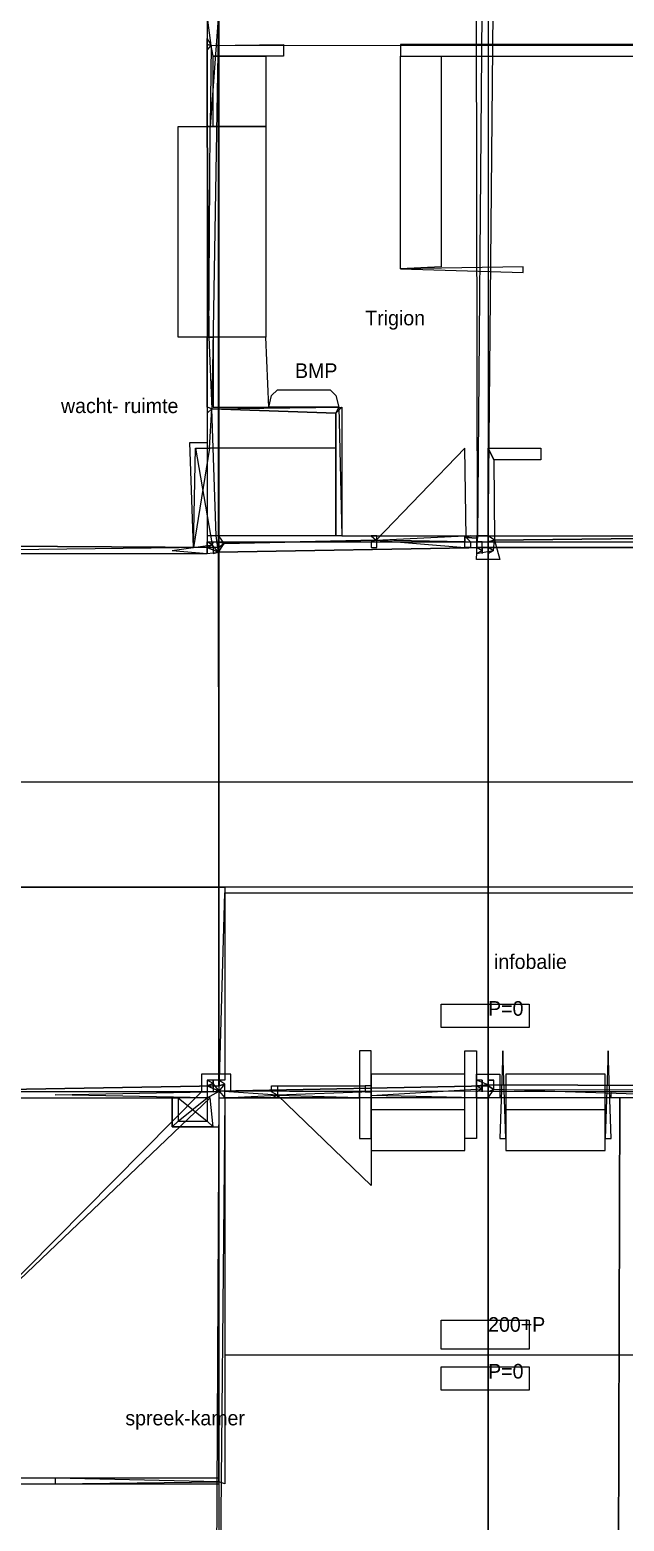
# Model space of a CAD drawing. Header units: metres. Extents: x -641 to 2745, y -1284 to 599.
# Drawn here: x 751.7 to 853.2, y -547.4 to -292.5 of the extents above; entities that cross this region are included whole.
import ezdxf

# ---------------------------------------------------------------- set-up
doc = ezdxf.new("R2010")
doc.units = ezdxf.units.M

msp = doc.modelspace()

# ---------------------------------------------------------------- linework, layer by layer
for p, q in [((782.67, -295.17), (782, -290)), ((783.94, -289.78), (782.5, -309)), ((828.2, -379.4), (828, -290)), ((828.9, -289.5), (828.2, -379.4)), ((968.33, -295.33), (782.67, -295.17)), ((782.4, -364), (782.8, -357.3)), ((782.4, -364), (782.8, -357.3)), ((779.67, -381), (779, -363)), ((779, -363), (782, -363)), ((779.67, -381), (780, -364)), ((782.4, -364), (779.67, -381)), ((780, -364), (782.4, -364)), ((780, -364), (782.85, -380.54)), ((810.86, -379.71), (784.88, -380.31)), ((784.88, -380.31), (810.86, -379.71)), ((810.86, -379.71), (826, -381)), ((826.25, -379.25), (828.2, -379.4)), ((828.2, -379.4), (826.25, -379.25)), ((828, -383), (828.2, -379.4)), ((856, -379.44), (831.09, -379.73)), ((831.09, -379.73), (856, -379.44)), ((831.09, -379.73), (832, -383)), ((776, -381.5), (782.85, -380.54)), ((776, -381.5), (782, -382)), ((832, -383), (828, -383)), ((786, -471), (781, -471)), ((781, -471), (781, -474)), ((786, -474), (786, -471)), ((781, -474), (738.5, -517)), ((794, -474.57), (784.05, -473.89)), ((794, -473), (809, -473)), ((810, -474.6), (828.92, -473.5)), ((874, -475), (831, -473.62)), ((831, -473.62), (874.73, -473.64)), ((738.5, -517), (782.5, -475)), ((785, -475), (794, -474.57)), ((828, -475), (810, -474.6)), ((852.5, -475), (852.25, -564.25)), ((852.25, -564.25), (852.5, -475))]:
    msp.add_line(p, q)
for points in [[(738.06, -289.25), (784, -289), (784, -381), (738, -380.71)], [(739, -290), (782, -290), (782, -381), (738.82, -381.47)], [(782.8, -357.3), (805, -357), (805, -379), (874, -379), (874, -290), (783.94, -289.78)], [(783.94, -289.78), (830, -289), (830, -381), (783.94, -381.75)], [(830.86, -289.43), (876, -289), (876, -381), (830, -381)], [(782.67, -295.17), (782, -295), (782, -294), (782, -294)], [(782.5, -309), (782, -309), (782, -295), (782.67, -295.17)], [(782.5, -309), (782, -309), (782, -296), (782.67, -295.17)], [(782.67, -295.17), (795, -295), (795, -297), (783, -297)], [(815, -297), (858, -297), (860, -295), (815, -295)], [(792, -309), (783, -309), (783, -297), (792, -297)], [(815, -297), (822, -297), (822, -333), (815, -333.33)], [(777, -309), (792, -309), (792, -345), (777, -345)], [(782.29, -345), (782, -309), (782, -309), (782.29, -345)], [(782.5, -309), (783, -309), (783, -309), (782.5, -309)], [(815, -333.33), (836, -334), (836, -333), (815, -333.33)], [(782.8, -357.3), (782, -357), (782, -345), (782.29, -345)], [(782.8, -357.3), (782, -357), (782, -345), (782.29, -345)], [(782.29, -345), (783, -345), (783, -345), (782.29, -345)], [(792, -345), (783, -345), (783, -357), (792.5, -357)], [(792.5, -357), (793, -355), (794, -354), (803, -354), (804, -355), (804.5, -357)], [(782.8, -357.3), (782, -357), (782, -358), (782, -358)], [(782.8, -357.3), (804, -358), (804, -364), (782.4, -364)], [(782.8, -357.3), (805, -357), (804, -358), (782.8, -357.3)], [(782.8, -357.3), (804, -358), (804, -379), (783.5, -379)], [(804.5, -357), (805, -379), (804, -379), (804, -358)], [(839, -366), (831, -366), (830, -364), (839, -364)], [(831.09, -379.73), (830, -379), (830, -364), (831, -366)], [(690.38, -379.25), (690, -382), (782, -382), (782, -380), (876, -380), (876, -439), (692, -439), (692, -474), (645, -474), (645, -383), (690, -383)], [(783.5, -379), (782, -379), (782, -381), (783.94, -381.75)], [(784.88, -380.31), (784, -379), (784, -381), (784.88, -380.31)], [(810.86, -379.71), (810, -380), (810, -381), (811, -381), (811, -380), (811, -380), (811, -379), (810, -379), (810, -379), (810, -379)], [(810.86, -379.71), (826, -379), (826, -380), (810.86, -379.71)], [(827, -380), (827, -380), (827, -381), (826, -381), (826, -380), (826, -380), (826, -379), (827, -379), (827, -379), (826.25, -379.25)], [(830, -379), (828, -379), (828, -381), (830, -381)], [(831.09, -379.73), (830, -379), (830, -381), (830.93, -381.5)], [(831.09, -379.73), (830, -380), (830, -380), (831.09, -379.73)], [(831.09, -379.73), (830, -380), (830, -380), (831.09, -379.73)], [(831.09, -379.73), (830, -380), (830, -381), (830.93, -381.5)], [(831.09, -379.73), (830, -380), (830, -381), (830.93, -381.5)], [(738, -380.71), (784, -381), (784, -473), (737.87, -473.8)], [(782.85, -380.54), (782, -380), (782, -381), (782.85, -380.54)], [(782.85, -380.54), (782, -380), (782, -381), (782.85, -380.54)], [(782.85, -380.54), (782, -381), (782, -382), (783.94, -381.75)], [(782.85, -380.54), (782, -381), (782, -382), (783.94, -381.75)], [(783.94, -381.75), (782, -381), (782, -382), (783.94, -381.75)], [(782.85, -380.54), (783, -380), (783, -380), (782.85, -380.54)], [(782.85, -380.54), (783, -380), (783, -380), (782.85, -380.54)], [(782.85, -380.54), (783, -381), (783, -382), (783.94, -381.75)], [(783.94, -381.75), (783, -382), (783, -382), (783.94, -381.75)], [(784.88, -380.31), (784, -381), (784, -382), (783.94, -381.75)], [(784.88, -380.31), (784, -381), (784, -382), (783.94, -381.75)], [(784.88, -380.31), (784, -381), (784, -382), (783.94, -381.75)], [(784.88, -380.31), (784, -381), (784, -382), (783.94, -381.75)], [(783.94, -381.75), (830, -381), (830, -473), (784.05, -473.89)], [(783.94, -381.75), (784, -382), (784, -382), (783.94, -381.75)], [(784.88, -380.31), (784, -380), (784, -380), (784.88, -380.31)], [(784.88, -380.31), (784, -380), (784, -380), (784.88, -380.31)], [(784.88, -380.31), (784, -380), (784, -381), (784.88, -380.31)], [(784.88, -380.31), (784, -380), (784, -381), (784.88, -380.31)], [(829, -380), (828, -380), (828, -381), (829, -381.5)], [(829, -380), (828, -380), (828, -381), (829, -381.5)], [(829, -381.5), (828, -381), (828, -382), (829, -381.5)], [(829, -381.5), (828, -381), (828, -382), (829, -381.5)], [(830, -381), (828, -381), (828, -382), (830.93, -381.5)], [(829, -380), (829, -380), (829, -380), (829, -380)], [(829, -380), (829, -380), (829, -380), (829, -380)], [(829, -381.5), (829, -381), (829, -382), (829, -381.5)], [(829, -381.5), (829, -382), (829, -382), (829, -381.5)], [(830.93, -381.5), (830, -381), (830, -382), (830.93, -381.5)], [(830.93, -381.5), (830, -381), (830, -382), (830.93, -381.5)], [(830.93, -381.5), (830, -381), (830, -382), (830.93, -381.5)], [(830.93, -381.5), (830, -381), (830, -382), (830.93, -381.5)], [(830, -381), (876, -381), (876, -473), (830, -472.8)], [(830.93, -381.5), (830, -382), (830, -382), (830.93, -381.5)], [(692, -439), (784, -439), (784, -474), (691.82, -474)], [(784, -439), (785, -439), (785, -472), (784, -472)], [(785, -440), (876, -440), (876, -474), (784.05, -473.89)], [(822, -459), (837, -459), (837, -463), (822, -463)], [(808, -467), (808, -482), (810, -482), (810, -467)], [(828, -467), (828, -482), (826, -482), (826, -467)], [(832.5, -467), (832, -482), (833, -482), (832.5, -467)], [(850.5, -467), (850, -482), (851, -482), (850.5, -467)], [(810, -471), (810, -477), (826, -477), (826, -471)], [(828, -471), (832, -471), (832, -475), (828, -475)], [(833, -471), (833, -477), (850, -477), (850, -471)], [(737.87, -473.8), (784, -473), (784, -565), (738.82, -565)], [(756, -474.5), (782, -474), (782, -475), (756, -474.5)], [(783, -472.55), (782, -472), (782, -473), (783, -472.55)], [(783, -472.55), (782, -472), (782, -473), (783, -472.55)], [(784, -472), (782, -472), (782, -473), (784.05, -473.89)], [(783, -472.55), (782, -473), (782, -474), (784.05, -473.89)], [(783, -472.55), (782, -473), (782, -474), (784.05, -473.89)], [(784.05, -473.89), (782, -473), (782, -475), (784.05, -473.89)], [(783, -472.55), (783, -472), (783, -472), (783, -472.55)], [(783, -472.55), (783, -472), (783, -473), (783, -472.55)], [(783, -472.55), (783, -473), (783, -474), (784.05, -473.89)], [(784.05, -473.89), (783, -474), (783, -474), (784.05, -473.89)], [(784.05, -473.89), (830, -473), (830, -565), (783.57, -565.71)], [(784, -472), (784, -472), (784, -472), (784, -472)], [(785, -472.67), (784, -472), (784, -473), (785, -472.67)], [(785, -472.67), (784, -472), (784, -473), (785, -472.67)], [(785, -472.67), (784, -472), (784, -473), (785, -472.67)], [(785, -472.67), (784, -472), (784, -473), (785, -472.67)], [(785, -472.67), (784, -473), (784, -474), (784.05, -473.89)], [(785, -472.67), (784, -473), (784, -474), (784.05, -473.89)], [(785, -472.67), (784, -473), (784, -474), (784.05, -473.89)], [(785, -472.67), (784, -473), (784, -475), (785, -475)], [(784.05, -473.89), (784, -474), (784, -474), (784.05, -473.89)], [(784.05, -473.89), (785, -475), (785, -541), (784, -540.67)], [(784.05, -473.89), (785, -475), (808, -475), (808, -474)], [(794, -474.57), (793, -474), (793, -473), (794, -473), (794, -474), (794, -474), (794, -475), (793, -475), (793, -475), (794, -474.57)], [(794, -474.57), (810, -475), (810, -474), (794, -474.57)], [(810, -474.6), (810, -474), (810, -473), (809, -473), (809, -474), (810, -474), (810, -475), (810, -475), (810, -475), (810, -474.6)], [(829, -472), (828, -472), (828, -473), (828.92, -473.5)], [(829, -472), (828, -472), (828, -473), (828.92, -473.5)], [(830, -472.8), (828, -472), (828, -473), (830, -472.8)], [(830, -472.8), (828, -473), (828, -475), (830, -475)], [(828.92, -473.5), (828, -473), (828, -474), (828.92, -473.5)], [(828.92, -473.5), (828, -473), (828, -474), (828.92, -473.5)], [(829, -472), (829, -472), (829, -473), (828.92, -473.5)], [(828.92, -473.5), (829, -473), (829, -474), (828.92, -473.5)], [(828.92, -473.5), (829, -474), (829, -474), (828.92, -473.5)], [(829, -472), (829, -472), (829, -472), (829, -472)], [(831, -472), (830, -472), (830, -472), (831, -472)], [(831, -472), (830, -472), (830, -473), (831, -473.62)], [(831, -472), (830, -472), (830, -473), (831, -473.62)], [(831, -472), (830, -472), (830, -473), (831, -473.62)], [(831, -472), (830, -472), (830, -473), (831, -473.62)], [(830, -472.8), (876, -473), (876, -565), (830, -565)], [(831, -473.62), (830, -473), (830, -474), (831, -473.62)], [(831, -473.62), (830, -473), (830, -474), (831, -473.62)], [(831, -473.62), (830, -473), (830, -474), (831, -473.62)], [(831, -473.62), (830, -473), (830, -475), (831, -473.62)], [(831, -473.62), (830, -474), (830, -474), (831, -473.62)], [(874.73, -473.64), (874, -475), (851, -475), (851, -474)], [(644.75, -475), (692, -475), (692, -541), (784, -541), (784, -558), (776, -558), (776, -563), (692, -563), (692, -748), (645, -748.35)], [(739.4, -475), (776, -475), (776, -480), (784, -480), (784, -540), (739, -540)], [(776, -475), (777, -475), (777, -479), (776, -480)], [(782.5, -475), (782, -475), (782, -479), (783, -480)], [(784.15, -564), (876, -564), (876, -475), (785, -475)], [(777, -479), (782, -479), (783, -480), (776, -480)], [(822, -513), (837, -513), (837, -518), (822, -518)], [(822, -521), (837, -521), (837, -525), (822, -525)], [(784, -540.67), (756, -540), (756, -541), (784, -540.67)]]:
    msp.add_lwpolyline(points, close=True)
for points in [[(782.29, -345), (782.5, -309)], [(782, -321), (782, -321)], [(782, -333), (782, -333)], [(826.25, -379.25), (826, -364), (810.86, -379.71)], [(686, -555), (686, -540), (686, -525), (686, -510), (686, -495), (686, -480), (686, -465), (686, -450), (686, -435), (686, -421), (701, -421), (716, -421), (731, -421), (746, -421), (761, -421), (776, -421), (791, -421), (806, -421), (821, -421), (836, -421), (851, -421), (866, -421)], [(777, -479), (782, -475), (777, -475), (782, -479)], [(810, -474.6), (810, -490), (794, -474.57)], [(810, -477), (810, -484), (826, -484), (826, -477)], [(833, -477), (833, -484), (850, -484), (850, -477)], [(876, -519), (785, -519)]]:
    msp.add_lwpolyline(points)

# ---------------------------------------------------------------- texts
for s, p in [('Trigion', (809, -343)), ('BMP', (797, -352)), ('wacht- ruimte', (757, -358)), ('infobalie', (831, -453)), ('P=0', (830, -461)), ('200+P', (830, -515)), ('P=0', (830, -523)), ('spreek-kamer', (768, -531))]:
    msp.add_text(s, height=2.5).set_placement(p)

doc.saveas('drawing.dxf')
